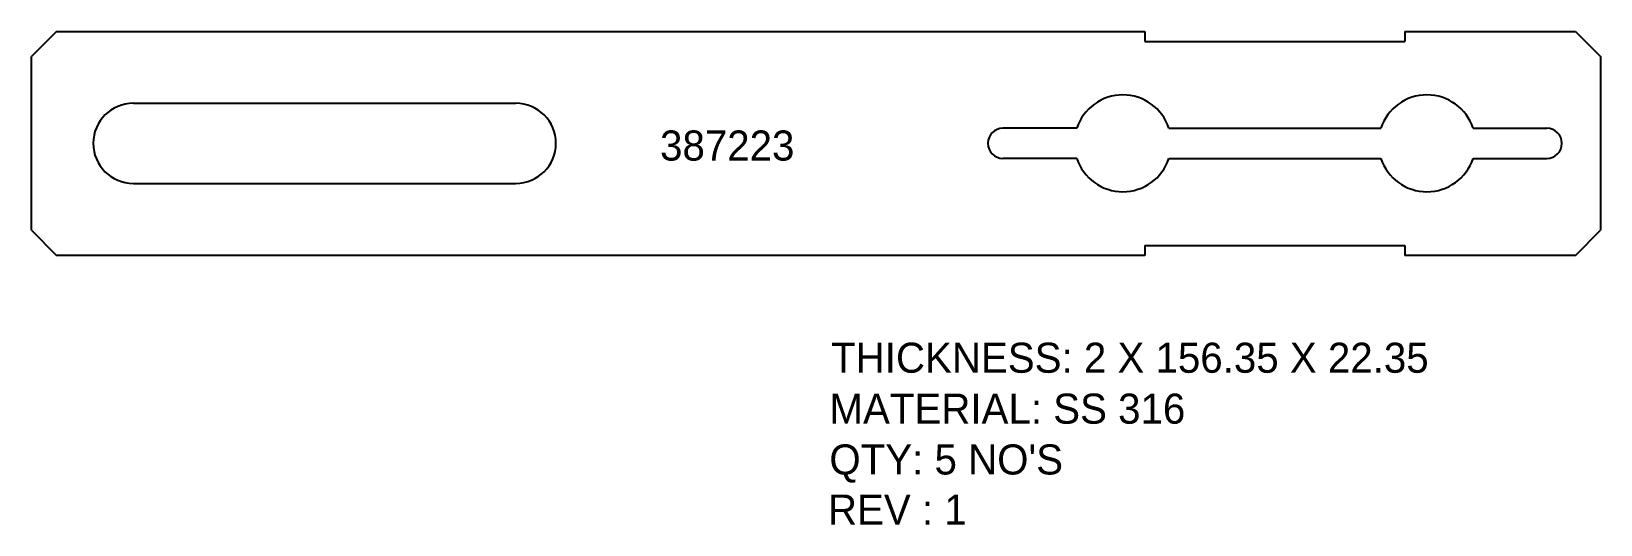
# Model space of a CAD drawing. Header units: inches. Extents: x 2134 to 2290, y 106 to 155.
import ezdxf

# ---------------------------------------------------------------- set-up
doc = ezdxf.new("R2010")
doc.units = ezdxf.units.IN
doc.header["$MEASUREMENT"] = 0
doc.layers.add('LaserCutting', color=3, linetype='Continuous')

msp = doc.modelspace()

# ---------------------------------------------------------------- linework, layer by layer
at = {"layer": 'LaserCutting'}
for p, q in [((2136.21, 155.07), (2133.71, 152.57)), ((2136.21, 155.07), (2244.66, 155.07)), ((2244.66, 155.07), (2244.66, 154.07)), ((2270.56, 155.07), (2270.56, 154.07)), ((2270.56, 155.07), (2287.56, 155.07)), ((2287.56, 155.07), (2290.06, 152.57)), ((2244.66, 154.07), (2270.56, 154.07)), ((2133.71, 135.22), (2133.71, 152.57)), ((2290.06, 152.57), (2290.06, 135.22)), ((2143.87, 147.9), (2181.97, 147.9)), ((2237.88, 145.4), (2230.51, 145.4)), ((2247.05, 145.4), (2268.18, 145.4)), ((2277.35, 145.4), (2284.71, 145.4)), ((2237.88, 142.4), (2230.51, 142.4)), ((2247.05, 142.4), (2268.18, 142.4)), ((2277.35, 142.4), (2284.71, 142.4)), ((2143.87, 139.9), (2181.97, 139.9)), ((2133.71, 135.22), (2136.21, 132.72)), ((2287.56, 132.72), (2290.06, 135.22)), ((2244.66, 133.72), (2270.56, 133.72)), ((2244.66, 133.72), (2244.66, 132.72)), ((2270.56, 133.72), (2270.56, 132.72)), ((2244.66, 132.72), (2136.21, 132.72)), ((2287.56, 132.72), (2270.56, 132.72))]:
    msp.add_line(p, q, dxfattribs=at)
for centre, radius, start, end in [((2242.46, 143.9), 4.83, 18.1123, 161.8877), ((2272.76, 143.9), 4.83, 18.1123, 161.8877), ((2143.87, 143.9), 4, 90, 270), ((2181.97, 143.9), 4, 270, 90), ((2230.51, 143.9), 1.5, 90, 270), ((2284.71, 143.9), 1.5, 270, 90), ((2242.46, 143.9), 4.83, 198.1123, 341.8877), ((2272.76, 143.9), 4.83, 198.1123, 341.8877)]:
    msp.add_arc(centre, radius, start, end, dxfattribs=at)

# ---------------------------------------------------------------- texts
at = {"color": 7}
for s, p in [('THICKNESS: 2 X 156.35 X 22.35', (2213.39, 121.01)), ('MATERIAL: SS 316', (2213.23, 115.93)), ("QTY: 5 NO'S", (2213.22, 110.86)), ('REV : 1', (2213.08, 105.86))]:
    msp.add_text(s, height=3, dxfattribs=at).set_placement(p)
at = {"layer": 'LaserCutting', "insert": (2196.35, 145.18), "char_height": 3, "width": 37.7344, "attachment_point": 1}
msp.add_mtext('{\\fCentury Gothic|b0|i0|c0|p18;\\C1;387223}', dxfattribs=at)

doc.saveas('drawing.dxf')
